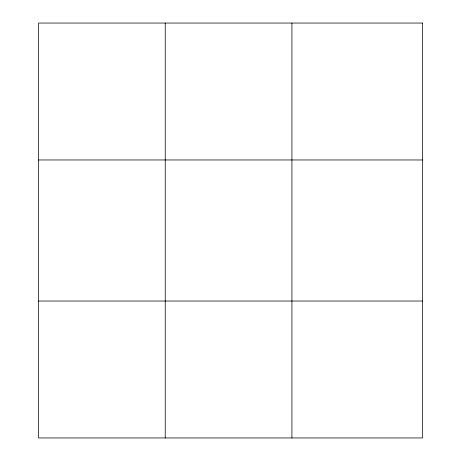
<?xml version="1.0" encoding="UTF-8"?>
<svg xmlns="http://www.w3.org/2000/svg" width="461" height="461" viewBox="0 0 461 461"><rect width="100%" height="100%" fill="white"/><g stroke="black" fill="none" stroke-linecap="round" stroke-linejoin="round"><path stroke-width="0.69" d="M165.234 437.95L165.234 23.05M291.922 437.95L291.922 23.05M38.551 159.967L422.449 159.967M38.551 301.033L422.449 301.033M422.449 23.05L422.449 437.95L38.551 437.95L38.551 23.05L422.449 23.05"/></g></svg>
